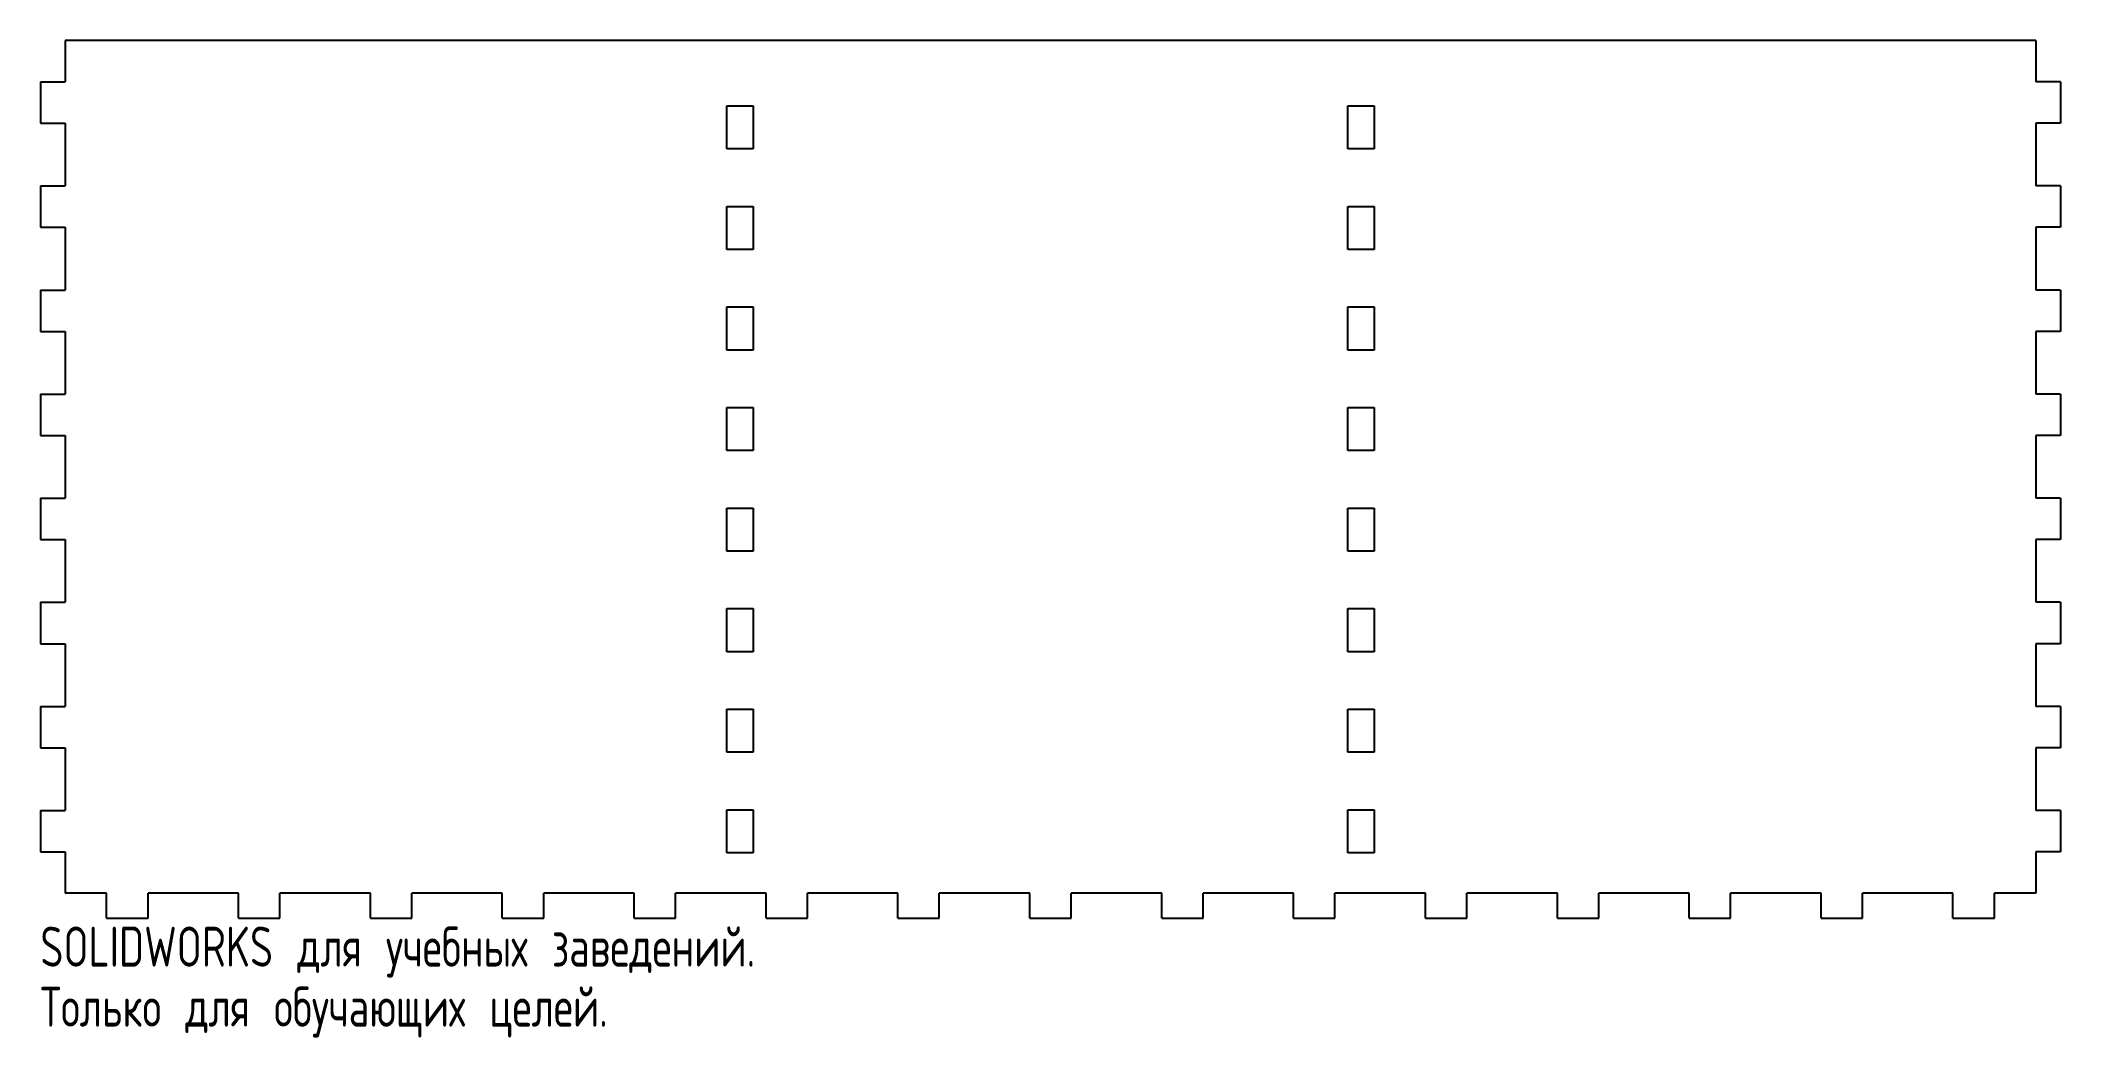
# Model space of a CAD drawing. Extents: x -116 to 128, y -155 to -35.
import ezdxf

# ---------------------------------------------------------------- set-up
doc = ezdxf.new("R2010")
doc.units = 0
doc.layers.get('0').update_dxf_attribs({"linetype": 'CONTINUOUS'})
doc.styles.add('SLDTEXTSTYLE0', font='TXT', dxfattribs={"width": 0.7, "bigfont": 'bigfont'})

msp = doc.modelspace()

# ---------------------------------------------------------------- linework, layer by layer
at = {"color": 7, "linetype": 'CONTINUOUS'}
for p, q in [((-113.08, -34.96), (-113.08, -39.96)), ((124.92, -34.96), (-113.08, -34.96)), ((124.92, -34.96), (124.92, -39.96)), ((-116.08, -39.96), (-113.08, -39.96)), ((127.92, -39.96), (124.92, -39.96)), ((-116.08, -44.96), (-113.08, -44.96)), ((-113.08, -44.96), (-113.08, -52.53)), ((124.92, -44.96), (124.92, -52.53)), ((127.92, -44.96), (124.92, -44.96)), ((-116.08, -52.53), (-113.08, -52.53)), ((127.92, -52.53), (124.92, -52.53)), ((-116.08, -57.53), (-113.08, -57.53)), ((-113.08, -57.53), (-113.08, -65.11)), ((124.92, -57.53), (124.92, -65.11)), ((127.92, -57.53), (124.92, -57.53)), ((-116.08, -65.11), (-113.08, -65.11)), ((127.92, -65.11), (124.92, -65.11)), ((-116.08, -70.11), (-113.08, -70.11)), ((-113.08, -70.11), (-113.08, -77.68)), ((124.92, -70.11), (124.92, -77.68)), ((127.92, -70.11), (124.92, -70.11)), ((-116.08, -77.68), (-113.08, -77.68)), ((127.92, -77.68), (124.92, -77.68)), ((-116.08, -82.68), (-113.08, -82.68)), ((-113.08, -82.68), (-113.08, -90.25)), ((124.92, -82.68), (124.92, -90.25)), ((127.92, -82.68), (124.92, -82.68)), ((-116.08, -90.25), (-113.08, -90.25)), ((127.92, -90.25), (124.92, -90.25)), ((-116.08, -95.25), (-113.08, -95.25)), ((-113.08, -95.25), (-113.08, -102.82)), ((124.92, -95.25), (124.92, -102.82)), ((127.92, -95.25), (124.92, -95.25)), ((-116.08, -102.82), (-113.08, -102.82)), ((127.92, -102.82), (124.92, -102.82)), ((-116.08, -107.82), (-113.08, -107.82)), ((-113.08, -107.82), (-113.08, -115.39)), ((124.92, -107.82), (124.92, -115.39)), ((127.92, -107.82), (124.92, -107.82)), ((-116.08, -115.39), (-113.08, -115.39)), ((127.92, -115.39), (124.92, -115.39)), ((-116.08, -120.39), (-113.08, -120.39)), ((-113.08, -120.39), (-113.08, -127.96)), ((124.92, -120.39), (124.92, -127.96)), ((127.92, -120.39), (124.92, -120.39)), ((-116.08, -127.96), (-113.08, -127.96)), ((127.92, -127.96), (124.92, -127.96)), ((-116.08, -132.96), (-113.08, -132.96)), ((-113.08, -132.96), (-113.08, -137.96)), ((124.92, -132.96), (124.92, -137.96)), ((127.92, -132.96), (124.92, -132.96)), ((-108.08, -137.96), (-113.08, -137.96)), ((-108.08, -140.96), (-108.08, -137.96)), ((-103.08, -140.96), (-103.08, -137.96)), ((-92.15, -137.96), (-103.08, -137.96)), ((-92.15, -140.96), (-92.15, -137.96)), ((-87.15, -140.96), (-87.15, -137.96)), ((-76.22, -137.96), (-87.15, -137.96)), ((-76.22, -140.96), (-76.22, -137.96)), ((-71.22, -140.96), (-71.22, -137.96)), ((-60.29, -137.96), (-71.22, -137.96)), ((-60.29, -140.96), (-60.29, -137.96)), ((-55.29, -140.96), (-55.29, -137.96)), ((-44.36, -137.96), (-55.29, -137.96)), ((-44.36, -140.96), (-44.36, -137.96)), ((-39.36, -140.96), (-39.36, -137.96)), ((-28.44, -137.96), (-39.36, -137.96)), ((-28.44, -140.96), (-28.44, -137.96)), ((-23.44, -140.96), (-23.44, -137.96)), ((-12.51, -137.96), (-23.44, -137.96)), ((-12.51, -140.96), (-12.51, -137.96)), ((-7.51, -140.96), (-7.51, -137.96)), ((3.42, -137.96), (-7.51, -137.96)), ((3.42, -140.96), (3.42, -137.96)), ((8.42, -140.96), (8.42, -137.96)), ((19.35, -137.96), (8.42, -137.96)), ((19.35, -140.96), (19.35, -137.96)), ((24.35, -140.96), (24.35, -137.96)), ((35.28, -137.96), (24.35, -137.96)), ((35.28, -140.96), (35.28, -137.96)), ((40.28, -140.96), (40.28, -137.96)), ((51.21, -137.96), (40.28, -137.96)), ((51.21, -140.96), (51.21, -137.96)), ((56.21, -140.96), (56.21, -137.96)), ((67.14, -137.96), (56.21, -137.96)), ((67.14, -140.96), (67.14, -137.96)), ((72.14, -140.96), (72.14, -137.96)), ((83.06, -137.96), (72.14, -137.96)), ((83.06, -140.96), (83.06, -137.96)), ((88.06, -140.96), (88.06, -137.96)), ((98.99, -137.96), (88.06, -137.96)), ((98.99, -140.96), (98.99, -137.96)), ((103.99, -140.96), (103.99, -137.96)), ((114.92, -137.96), (103.99, -137.96)), ((114.92, -140.96), (114.92, -137.96)), ((119.92, -140.96), (119.92, -137.96)), ((124.92, -137.96), (119.92, -137.96))]:
    msp.add_line(p, q, dxfattribs=at)
for points in [[(-116.08, -39.96), (-116.08, -44.96)], [(127.92, -39.96), (127.92, -44.96)], [(-33.18, -48.06), (-33.18, -42.86)], [(-33.18, -42.86), (-29.98, -42.86)], [(-29.98, -42.86), (-29.98, -48.06)], [(41.82, -48.06), (41.82, -42.86)], [(41.82, -42.86), (45.02, -42.86)], [(45.02, -42.86), (45.02, -48.06)], [(-29.98, -48.06), (-33.18, -48.06)], [(45.02, -48.06), (41.82, -48.06)], [(-116.08, -52.53), (-116.08, -57.53)], [(127.92, -52.53), (127.92, -57.53)], [(-33.18, -60.21), (-33.18, -55.01)], [(-33.18, -55.01), (-29.98, -55.01)], [(-29.98, -55.01), (-29.98, -60.21)], [(41.82, -60.21), (41.82, -55.01)], [(41.82, -55.01), (45.02, -55.01)], [(45.02, -55.01), (45.02, -60.21)], [(-29.98, -60.21), (-33.18, -60.21)], [(45.02, -60.21), (41.82, -60.21)], [(-116.08, -65.11), (-116.08, -70.11)], [(127.92, -65.11), (127.92, -70.11)], [(-33.18, -72.35), (-33.18, -67.15)], [(-33.18, -67.15), (-29.98, -67.15)], [(-29.98, -67.15), (-29.98, -72.35)], [(41.82, -72.35), (41.82, -67.15)], [(41.82, -67.15), (45.02, -67.15)], [(45.02, -67.15), (45.02, -72.35)], [(-29.98, -72.35), (-33.18, -72.35)], [(45.02, -72.35), (41.82, -72.35)], [(-116.08, -77.68), (-116.08, -82.68)], [(127.92, -77.68), (127.92, -82.68)], [(-33.18, -84.49), (-33.18, -79.29)], [(-33.18, -79.29), (-29.98, -79.29)], [(-29.98, -79.29), (-29.98, -84.49)], [(41.82, -84.49), (41.82, -79.29)], [(41.82, -79.29), (45.02, -79.29)], [(45.02, -79.29), (45.02, -84.49)], [(-29.98, -84.49), (-33.18, -84.49)], [(45.02, -84.49), (41.82, -84.49)], [(-116.08, -90.25), (-116.08, -95.25)], [(127.92, -90.25), (127.92, -95.25)], [(-33.18, -96.63), (-33.18, -91.43)], [(-33.18, -91.43), (-29.98, -91.43)], [(-29.98, -91.43), (-29.98, -96.63)], [(41.82, -96.63), (41.82, -91.43)], [(41.82, -91.43), (45.02, -91.43)], [(45.02, -91.43), (45.02, -96.63)], [(-29.98, -96.63), (-33.18, -96.63)], [(45.02, -96.63), (41.82, -96.63)], [(-116.08, -102.82), (-116.08, -107.82)], [(-33.18, -108.78), (-33.18, -103.58)], [(-33.18, -103.58), (-29.98, -103.58)], [(-29.98, -103.58), (-29.98, -108.78)], [(41.82, -108.78), (41.82, -103.58)], [(41.82, -103.58), (45.02, -103.58)], [(45.02, -103.58), (45.02, -108.78)], [(127.92, -102.82), (127.92, -107.82)], [(-29.98, -108.78), (-33.18, -108.78)], [(45.02, -108.78), (41.82, -108.78)], [(-116.08, -115.39), (-116.08, -120.39)], [(-33.18, -120.92), (-33.18, -115.72)], [(-33.18, -115.72), (-29.98, -115.72)], [(-29.98, -115.72), (-29.98, -120.92)], [(41.82, -120.92), (41.82, -115.72)], [(41.82, -115.72), (45.02, -115.72)], [(45.02, -115.72), (45.02, -120.92)], [(127.92, -115.39), (127.92, -120.39)], [(-29.98, -120.92), (-33.18, -120.92)], [(45.02, -120.92), (41.82, -120.92)], [(-116.08, -127.96), (-116.08, -132.96)], [(-33.18, -133.06), (-33.18, -127.86)], [(-33.18, -127.86), (-29.98, -127.86)], [(-29.98, -127.86), (-29.98, -133.06)], [(41.82, -133.06), (41.82, -127.86)], [(41.82, -127.86), (45.02, -127.86)], [(45.02, -127.86), (45.02, -133.06)], [(127.92, -127.96), (127.92, -132.96)], [(-29.98, -133.06), (-33.18, -133.06)], [(45.02, -133.06), (41.82, -133.06)], [(-108.08, -140.96), (-103.08, -140.96)], [(-92.15, -140.96), (-87.15, -140.96)], [(-76.22, -140.96), (-71.22, -140.96)], [(-60.29, -140.96), (-55.29, -140.96)], [(-44.36, -140.96), (-39.36, -140.96)], [(-28.44, -140.96), (-23.44, -140.96)], [(-12.51, -140.96), (-7.51, -140.96)], [(3.42, -140.96), (8.42, -140.96)], [(19.35, -140.96), (24.35, -140.96)], [(35.28, -140.96), (40.28, -140.96)], [(51.21, -140.96), (56.21, -140.96)], [(67.14, -140.96), (72.14, -140.96)], [(83.06, -140.96), (88.06, -140.96)], [(98.99, -140.96), (103.99, -140.96)], [(114.92, -140.96), (119.92, -140.96)]]:
    msp.add_open_spline(points, degree=1, dxfattribs=at)

# ---------------------------------------------------------------- texts
at = {"color": 7, "linetype": 'CONTINUOUS', "char_height": 4.8336, "attachment_point": 1, "style": 'SLDTEXTSTYLE0'}
for s, insert in [('SOLIDWORKS для учебных заведений.', (-116.08, -141.98)), ('Только для обучающих целей.', (-116.08, -149.23))]:
    msp.add_mtext(s, dxfattribs=dict(at, insert=insert))

doc.saveas('drawing.dxf')
